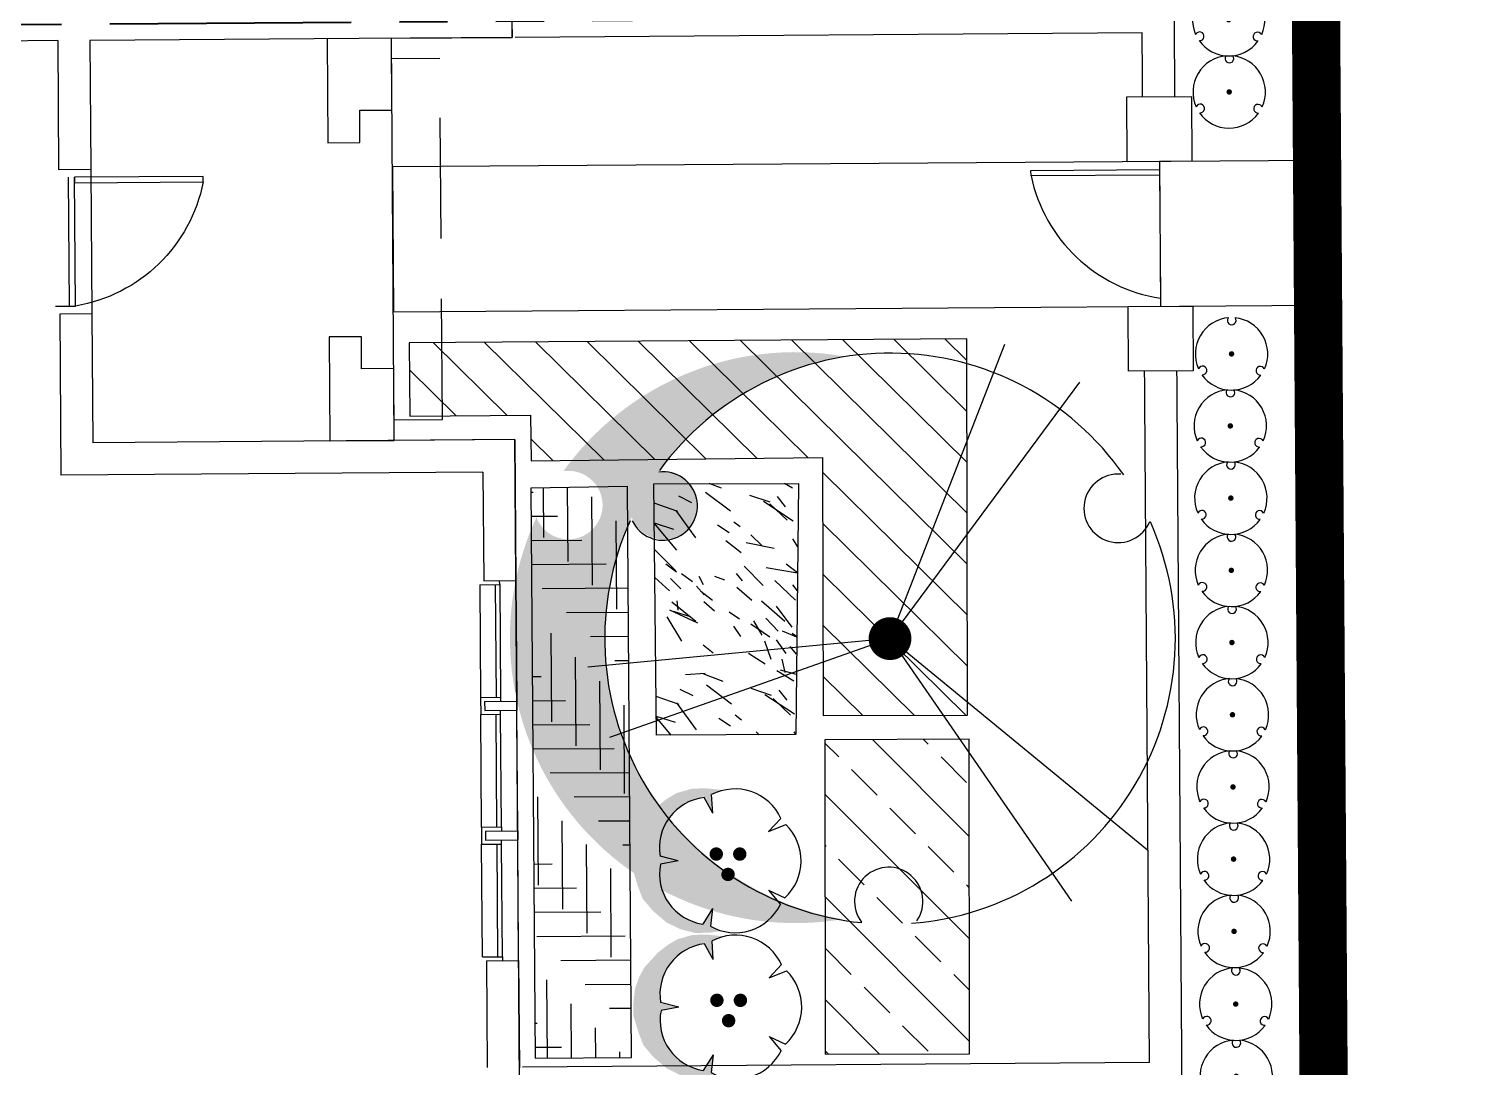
# Model space of a CAD drawing. Header units: feet. Extents: x 919634 to 928945, y 707022 to 708026.
# Drawn here: x 921056.07 to 921085.94, y 707448.67 to 707470.18 of the extents above; entities that cross this region are included whole.
import ezdxf

# ---------------------------------------------------------------- set-up
doc = ezdxf.new("R2010")
doc.units = ezdxf.units.FT
doc.header["$LTSCALE"] = 20
doc.header["$MEASUREMENT"] = 0
for name, pattern in [('PHANTOM2', [1.25, 0.625, -0.125, 0.125, -0.125, 0.125, -0.125]), ('Site Plan$0$HIDDEN2', [0.1875, 0.125, -0.0625]), ('Site Plan$0$PHANTOM2', [1.25, 0.625, -0.125, 0.125, -0.125, 0.125, -0.125])]:
    doc.linetypes.add(name, pattern=pattern)
doc.layers.add('-u-site-propline', color=7, linetype='PHANTOM2', true_color=0xd10000)
for name, color, linetype in [('-u-site-xref', 7, 'Continuous'), ('LK-SHRB-035M', 4, 'Continuous'), ('LK-SHRB-TRNK', 3, 'Continuous'), ('LP-SHRB', 7, 'Continuous'), ('Site Plan$0$-u-site-bldg_interior', 252, 'Continuous'), ('Site Plan$0$-u-site-fence', 4, 'Site Plan$0$FENCELINE1'), ('Site Plan$0$-u-site-wall', 4, 'Continuous'), ('Site Plan$0$A-DOOR', 253, 'Continuous'), ('Site Plan$0$SP-BLDG-ROOF ABOVE', 4, 'Site Plan$0$HIDDEN2'), ('x-RL TH8-LP Block$0$L-002', 253, 'Continuous'), ('x-RL TH8-LP Block$0$LK-SHRB-035M', 253, 'Continuous'), ('x-RL TH8-LP Block$0$LK-SHRB-TRNK', 253, 'Continuous'), ('x-RL TH8-LP Block$0$LK-TREE-013M', 253, 'Continuous'), ('x-RL TH8-LP Block$0$LK-TREE-035M', 253, 'Continuous'), ('x-RL TH8-LP Block$0$LK-TREE-050M', 253, 'Continuous'), ('x-RL TH8-LP Block$0$LK-TREE-TRNK', 253, 'Continuous'), ('x-RL TH8-LP Block$0$LP-PATT-GRND', 253, 'Continuous'), ('x-RL TH8-LP Block$0$LP-PATT-SHAR', 253, 'Continuous'), ('x-RL TH8-LP Block$0$LP-SHAR-BRDR-CONT', 253, 'Continuous'), ('x-RL TH8-LP Block$0$LP-SHRB', 253, 'Continuous'), ('x-RL TH8-LP Block$0$LP-TREE', 253, 'Continuous')]:
    doc.layers.add(name, color=color, linetype=linetype)
for name, color, linetype, lineweight in [('Site Plan$0$SP-LOT LINES', 252, 'Site Plan$0$PHANTOM2', 40), ('Site Plan$0$SP-SIDEWALK', 2, 'Continuous', 25), ('SP-BUILDING-FOOTPRINT', 1, 'Continuous', 25)]:
    doc.layers.add(name, color=color, linetype=linetype, lineweight=lineweight)
for name, color, linetype, plot in [('x-RL TH8-LP Block$0$-u-site-no_plot', 253, 'Continuous', False), ('x-RL TH8-LP Block$0$LK-SHRB-SHAD', 253, 'Continuous', False), ('x-RL TH8-LP Block$0$LK-TREE-SHAD', 253, 'Continuous', False)]:
    doc.layers.add(name, color=color, linetype=linetype, plot=plot)
doc.layers.get('-u-site-xref').off()
doc.linetypes.add('Site Plan$0$FENCELINE1', pattern='A,0.25,-0.1,[133,ltypeshp.shx,S=0.1,R=0,X=-0.1,Y=0],-0.1,1', length=1.45)

# ---------------------------------------------------------------- blocks, each defined once
blk = doc.blocks.new('Site Plan$0$_Details_TH8_wall')
at = {"layer": 'Site Plan$0$-u-site-fence'}
for p, q in [((9.741479767150015, 107.4222295961007, -5.171082454478814e-09), (9.765994002789606, 104.4223297557309, -5.171082454480544e-09)), ((9.742841670061917, 107.255568493788, -5.171082454478909e-09), (9.764632099993165, 104.588990858161, -5.171082454480448e-09))]:
    blk.add_line(p, q, dxfattribs=at)
at = {"layer": 'Site Plan$0$-u-site-fence', "elevation": -5.171082454478976e-09}
blk.add_lwpolyline([(7.079827502639773, 107.1192200226077), (7.078891195028222, 107.2337995304385), (9.742841670061917, 107.255568493788), (9.743777977673469, 107.1409889859573)], close=True, dxfattribs=at)
at = {"layer": 'Site Plan$0$-u-site-fence'}
blk.add_arc((10.25045222748962, 107.7940166719764, -5.171082454465325e-09), 3.241637188778278, 192.0148606935294, 261.3806792393069, dxfattribs=at)
at = {"layer": 'Site Plan$0$-u-site-wall'}
for p, q in [((10.07402624911629, 107.4249470612267, -5.17110701578772e-09), (9.911737952148542, 126.0914090991719, -3.535143380624579e-09)), ((9.380882646190003, 110.0840217079967, -4.605438487506803e-09), (-3.616607896052301, 109.9710200797999, -2.455484484430279e-09)), ((9.404048534226604, 107.419472214533, -5.171107015814825e-09), (9.380882646190003, 110.0840217079967, -4.937576564422613e-09)), ((9.566322159254923, 88.75469657348003, -6.480122784560411e-09), (9.430128794396296, 104.4197105298517, -5.17110701578772e-09)), ((10.3770287289517, 72.57348590670153, -7.832731000530658e-09), (10.10010348691139, 104.4255332123721, -5.171107015760614e-09)), ((9.566322159254923, 88.75469657348003, -6.227879063044721e-09), (-3.431168371927924, 88.64169494551606, -4.077925061851998e-09))]:
    blk.add_line(p, q, dxfattribs=at)
for points, z in [([(10.400507706172693, 108.76765970405886), (10.411457398091443, 107.42770444205958), (9.071502136092175, 107.41675475014083), (9.060552444173425, 108.7567100121401)], -5.171082454495413e-09), ([(10.435971633731036, 104.42780460168976), (10.446921325649786, 103.08784933969048), (9.106966063650518, 103.07689964777173), (9.096016371731768, 104.416854909771)], -5.171082454497918e-09)]:
    blk.add_wipeout(points).translate(0, 0, z).dxf.layer = 'Site Plan$0$-u-site-wall'
for points, elevation in [([(10.40050770617269, 108.7676597040589), (10.41145739809144, 107.4277044420596), (9.071502136092175, 107.4167547501409), (9.060552444173425, 108.7567100121401)], -5.171082454495413e-09), ([(10.43597163373103, 104.4278046016898), (10.44692132564979, 103.0878493396905), (9.106966063650518, 103.0768996477718), (9.096016371731768, 104.416854909771)], -5.171082454497918e-09)]:
    blk.add_lwpolyline(points, close=True, dxfattribs=dict(at, elevation=elevation))
blk = doc.blocks.new('*U239')
at = {"layer": 'Site Plan$0$A-DOOR'}
blk.add_lwpolyline([(-28.625, -31.96847301748949), (-30, -31.96847301748949), (-30, 0), (-28.625, 0)], close=True, dxfattribs=at)
blk.add_arc((-36.41138767640513, 6.143921902290211), 38.89964626533935, 281.5466680525947, 350.9124866484809, dxfattribs=at)
blk = doc.blocks.new('Site Plan')
at = {"layer": 'Site Plan$0$-u-site-bldg_interior'}
for p, q in [((921056.6672607511, 707469.9387850335, -4.494761588394544e-06), (921021.7514856342, 707469.6892672919, -4.494931048816757e-06)), ((921056.6672607511, 707469.9387850335, -4.494761588394544e-06), (921056.6863165878, 707467.272243951, -4.494761588394552e-06)), ((921062.9171011659, 707469.9834481138, -4.494731255383409e-06), (921057.3339103953, 707469.9435490953, -4.494758352873356e-06)), ((921057.3339103953, 707469.9435490953, -4.494758352873356e-06), (921057.3529662321, 707467.2770080129, -4.494758352873364e-06)), ((921056.6863165878, 707467.272243951, -4.494761588394552e-06), (921057.3529662321, 707467.2770080129, -4.494758352873364e-06)), ((921057.3529662321, 707467.2770080129, -4.494758352873364e-06), (921057.3744045106, 707464.2770846139, -4.494758352873374e-06)), ((921056.9113274224, 707464.4404462599, -4.494760594593875e-06), (921056.8922711746, 707467.1070448369, -4.494760594593867e-06)), ((921057.0363242305, 707464.4413395214, -4.494759987933653e-06), (921057.017267983, 707467.1079380984, -4.494759987933644e-06)), ((921056.6232326453, 707464.4383874553, -4.494761992834709e-06), (921057.0363242305, 707464.4413395214, -4.494759987933653e-06)), ((921057.3744045106, 707464.2770846139, -4.494758352873374e-06), (921056.7077548665, 707464.2723205519, -4.494761588394561e-06)), ((921056.7077548665, 707464.2723205519, -4.494761588394561e-06), (921056.7315755868, 707460.9390148363, -4.494761588394571e-06)), ((921057.3744045106, 707464.2770846139, -4.494758352873374e-06), (921057.3934611691, 707461.6104285426, -4.494758352873382e-06)), ((921066.1432377499, 707461.6729568548, -4.49471588665779e-06), (921057.3934611691, 707461.6104285426, -4.494758352873382e-06)), ((921066.1432377499, 707461.6729568548, -4.49471588665779e-06), (921066.164081439, 707458.756236177, -4.494715886657799e-06)), ((921065.4813521677, 707461.0015431488, -4.49471912217898e-06), (921056.7315755868, 707460.9390148363, -4.494761588394571e-06)), ((921065.4813521677, 707461.0015431488, -4.49471912217898e-06), (921065.4974317948, 707458.751472115, -4.494719122178987e-06)), ((921065.4146960969, 707458.667545402, -4.494719526619136e-06), (921065.8277876822, 707458.670497468, -4.494717521718078e-06)), ((921065.4146960969, 707458.667545402, -4.494719526619136e-06), (921065.4313703136, 707456.3342716472, -4.494719526619142e-06)), ((921065.4974317948, 707458.751472115, -4.494719122178987e-06), (921066.164081439, 707458.756236177, -4.494715886657799e-06)), ((921065.7352113953, 707458.6698358924, -4.494717971028357e-06), (921065.7518856121, 707456.3365621377, -4.494717971028363e-06)), ((921065.8277876822, 707458.670497468, -4.494717521718078e-06), (921065.8271921743, 707458.7538286737, -4.494717521718079e-06)), ((921065.8277876822, 707458.670497468, -4.494717521718078e-06), (921065.8444618987, 707456.3372237133, -4.494717521718086e-06)), ((921066.164081439, 707458.756236177, -4.494715886657799e-06), (921066.1819466711, 707456.2563000112, -4.494715886657806e-06)), ((921065.4313703136, 707456.3342716472, -4.494719526619142e-06), (921065.8444618987, 707456.3372237133, -4.494717521718086e-06)), ((921065.4313703136, 707456.3342716472, -4.494719526619142e-06), (921065.4339012215, 707455.9801140236, -4.494719526619143e-06)), ((921065.5152970558, 707456.2515359494, -4.494719122178854e-06), (921066.1819466711, 707456.2563000112, -4.494715886657806e-06)), ((921065.5152970558, 707456.2515359494, -4.494719122178854e-06), (921065.5166369482, 707456.0640407371, -4.494719122178854e-06)), ((921065.8444618987, 707456.3372237133, -4.494717521718086e-06), (921065.8450574066, 707456.2538925078, -4.494717521718086e-06)), ((921066.1819466711, 707456.2563000112, -4.494715886657806e-06), (921066.1832865634, 707456.0688047988, -4.494715886657807e-06)), ((921065.4339012215, 707455.9801140236, -4.494719526619143e-06), (921065.8469928066, 707455.9830660898, -4.494717521718086e-06)), ((921065.450575438, 707453.6468402687, -4.494719526619151e-06), (921065.4339012215, 707455.9801140236, -4.494719526619143e-06)), ((921065.5166369482, 707456.0640407371, -4.494719122178854e-06), (921066.1832865634, 707456.0688047988, -4.494715886657807e-06)), ((921065.7710907366, 707453.6491307593, -4.494717971028372e-06), (921065.75441652, 707455.9824045141, -4.494717971028364e-06)), ((921065.8469928066, 707455.9830660898, -4.494717521718086e-06), (921065.846397299, 707456.0663972954, -4.494717521718086e-06)), ((921065.8636670234, 707453.6497923351, -4.494717521718093e-06), (921065.8469928066, 707455.9830660898, -4.494717521718086e-06)), ((921066.2011517955, 707453.5688686328, -4.494715886657815e-06), (921066.1832865634, 707456.0688047988, -4.494715886657807e-06)), ((921065.450575438, 707453.6468402687, -4.494719526619151e-06), (921065.8636670234, 707453.6497923351, -4.494717521718093e-06)), ((921065.450575438, 707453.6468402687, -4.494719526619151e-06), (921065.4531063458, 707453.2926826451, -4.494719526619153e-06)), ((921065.5345021514, 707453.5641045709, -4.494719122179002e-06), (921066.2011517955, 707453.5688686328, -4.494715886657815e-06)), ((921065.5345021804, 707453.5641045711, -4.494719122178861e-06), (921065.5358420727, 707453.3766093588, -4.494719122178863e-06)), ((921065.8636670234, 707453.6497923351, -4.494717521718093e-06), (921065.864262531, 707453.5664611293, -4.494717521718094e-06)), ((921066.2011517955, 707453.5688686328, -4.494715886657815e-06), (921066.202491688, 707453.3813734204, -4.494715886657816e-06)), ((921065.4531063458, 707453.2926826451, -4.494719526619153e-06), (921065.8661979312, 707453.2956347115, -4.494717521718095e-06)), ((921065.4697805627, 707450.9594088905, -4.494719526619159e-06), (921065.4531063458, 707453.2926826451, -4.494719526619153e-06)), ((921065.5358420727, 707453.3766093588, -4.494719122178863e-06), (921066.202491688, 707453.3813734204, -4.494715886657816e-06)), ((921065.790295861, 707450.961699381, -4.49471797102838e-06), (921065.7736216444, 707453.2949731359, -4.494717971028373e-06)), ((921065.8661979312, 707453.2956347115, -4.494717521718095e-06), (921065.8656024234, 707453.3789659169, -4.494717521718094e-06)), ((921065.8828721477, 707450.9623609566, -4.494717521718103e-06), (921065.8661979312, 707453.2956347115, -4.494717521718095e-06)), ((921066.2203569202, 707450.8814372545, -4.494715886657822e-06), (921066.202491688, 707453.3813734204, -4.494715886657816e-06)), ((921065.4697805627, 707450.9594088905, -4.494719526619159e-06), (921065.8828721477, 707450.9623609566, -4.494717521718103e-06)), ((921065.5537072758, 707450.8766731926, -4.494719122179011e-06), (921066.2203569202, 707450.8814372545, -4.494715886657822e-06)), ((921065.5537072758, 707450.8766731926, -4.494719122179011e-06), (921065.5694873127, 707448.6685247305, -4.494719122179018e-06)), ((921065.8828721477, 707450.9623609566, -4.494717521718103e-06), (921065.8834676554, 707450.8790297512, -4.494717521718103e-06)), ((921066.2203569202, 707450.8814372545, -4.494715886657822e-06), (921066.2362123135, 707448.6627439073, -4.49471588665783e-06))]:
    blk.add_line(p, q, dxfattribs=at)
at = {"layer": 'Site Plan$0$-u-site-bldg_interior', "elevation": -4.494731251279322e-06}
blk.add_lwpolyline([(921066.0813040065, 707470.3395335457), (921066.083686976, 707470.0060774079), (921062.9171011659, 707469.9834481138)], dxfattribs=at)
at = {"layer": 'Site Plan$0$-u-site-bldg_interior'}
for points, elevation in [([(921062.2504515164, 707469.9786847933), (921062.2658513458, 707467.8237399047), (921062.9325009901, 707467.8285039666), (921062.9277369282, 707468.495153611), (921063.5943865723, 707468.4999176726), (921063.5837508048, 707469.9882129175)], -4.494728015758134e-06), ([(921062.9660153557, 707463.1387370527), (921062.9612512937, 707463.8053866971), (921062.2946016494, 707463.8006226352), (921062.3100018845, 707461.6456209937), (921063.6433015785, 707461.6550923643), (921063.6326649998, 707463.1435011147)], -4.494728015758155e-06)]:
    blk.add_lwpolyline(points, close=True, dxfattribs=dict(at, elevation=elevation))
at = {"layer": 'Site Plan$0$SP-BLDG-ROOF ABOVE', "elevation": -4.49472801575621e-06}
blk.add_lwpolyline([(921063.6402581201, 707462.081028247), (921064.6402321897, 707462.088174337), (921064.5867683252, 707469.5695366357), (921063.5867942455, 707469.5623905456)], dxfattribs=at)
at = {"layer": 'Site Plan$0$SP-LOT LINES', "ltscale": 0.4, "elevation": -4.495091203237515e-06}
blk.add_lwpolyline([(921082.9047135309, 707448.459065352), (921082.7474994884, 707470.4585036117), (920988.7498996513, 707469.7867708848), (920988.9071136938, 707447.787332625)], close=True, dxfattribs=at)
at = {"layer": 'Site Plan$0$SP-SIDEWALK', "elevation": -4.494728015758151e-06}
blk.add_lwpolyline([(921082.7903756351, 707464.4587142246), (921082.7689373567, 707467.4586376236), (921063.6028066467, 707467.3216710932), (921063.6242449253, 707464.3217476942)], close=True, dxfattribs=at)
at = {"layer": 'Site Plan$0$-u-site-bldg_interior', "xscale": -0.08333333333333336, "yscale": 0.08333333333333336, "zscale": 0.08333333333333333, "rotation": 90.40944444462218}
blk.add_blockref('*U239', (921057.035133215, 707464.6080019325, -4.49475998793365e-06), dxfattribs=at)
at = {"layer": 'Site Plan$0$-u-site-wall', "rotation": 359.9113211181721}
blk.add_blockref('Site Plan$0$_Details_TH8_wall', (921069.5948503251, 707360.028574736, -0.0001010543694755516), dxfattribs=at)
blk = doc.blocks.new('x-RL TH8-LP Block$0$SHRUB-LRG-421')
at = {"layer": 'x-RL TH8-LP Block$0$LK-SHRB-SHAD'}
blk.add_hatch(color=256, dxfattribs=at).paths.add_polyline_path([(0.04890674199781841, 0.4855210793319458), (0.1251363003899257, 0.4961515451490079), (0.2279575585463363, 0.4996950395267881), (0.3307788259290732, 0.4731188634399501), (0.4300545247320002, 0.4252817499469046), (0.5240118891178724, 0.3455532274584883), (0.5966958789301486, 0.2605094662894487), (0.6303787066277664, 0.1719222222868169), (0.665834318615282, 0.05675879642525672), (0.667607102905194, -0.02474147036599916), (0.6551976405548317, -0.1345896575469361), (0.6250603722107044, -0.2178616744131325), (0.5896047602231818, -0.2834162367067066), (0.4956474050636501, -0.3861774409041772), (0.4282817496684288, -0.4393297930778495), (0.3591433099832955, -0.4800799235874322), (0.2545492675369729, -0.5101995882799528), (0.1588191280875293, -0.5137430826577329), (0.1020901507527654, -0.5084278439771097), (0.03472450458387755, -0.5013408667657373), (0.1198179567465303, -0.4729929463760598), (0.1074084943961608, -0.3471990546974375), (0.1712285904378987, -0.4570472418783744), (0.3095054605818319, -0.4109818726881684), (0.4123267187382424, -0.309992407021447), (0.4726012554264969, -0.1930572426291377), (0.4814651584233758, -0.09738301564303953), (0.4761468147799803, -0.03360019765230859), (0.3538249663399, -0.007024021565474214), (0.4796923741334638, 0.01778041021852061), (0.4779195990698923, 0.1453460461999825), (0.4247361810886048, 0.2799986593928168), (0.3644616536266909, 0.3526402046698607), (0.2598676111803684, 0.4199665112662778), (0.1747741497913893, 0.4359122215360571), (0.1091812786860658, 0.3313792672636495), (0.1251363003899257, 0.4554014146394252), (0.0666345479915833, 0.4784340963484794)])
at = {"layer": 'x-RL TH8-LP Block$0$LK-SHRB-035M'}
for p, q in [((0.1070605847806689, 0.3273411572877905), (0.1226090518030247, 0.4520215615394463)), ((0.1070605847806689, 0.3273411572877905), (0.1765469323739666, 0.4376839616435433)), ((-0.2847589954806651, 0.2000312582911725), (-0.3985323658521303, 0.2533470929504844)), ((-0.2847589954806651, 0.2000312582911725), (-0.3682287763061147, 0.3002145037162407)), ((0.3492184028398952, -0.005960485389671533), (0.4726012543041307, 0.01778040750961551)), ((0.3492184028398952, -0.005960485389671533), (0.4756331082320884, -0.0379481273089084)), ((-0.2847589954806651, -0.2119522290705191), (-0.4058325046575888, -0.2603783826503054)), ((-0.2847589954806651, -0.2119522290705191), (-0.3706232724072152, -0.3036816353641498)), ((0.1070605847806689, -0.3392621280671371), (0.1677669135920894, -0.4492698535837576)), ((0.1070605847806689, -0.3392621280671371), (0.1157028217975551, -0.4693743823489385))]:
    blk.add_line(p, q, dxfattribs=at)
for centre, start, end in [((-0.05022857247180212, 0.1414409158475465), 60.90413336494095, 153.4676079125364), ((0.1238117442153808, 0.08618405869442114), 348.9041333649409, 81.46760791253651), ((-0.1565623821000059, -0.00700595351980482), 132.904133364941, 225.4676079125363), ((0.1250407657126544, -0.09641342650505891), 276.9041333649411, 9.467607912536403), ((-0.04823997391631707, -0.1540080214654722), 204.904133364941, 297.4676079125363)]:
    blk.add_arc(centre, 0.3554337938960817, start, end, dxfattribs=at)
at = {"layer": 'x-RL TH8-LP Block$0$LK-SHRB-TRNK', "const_width": 0.04687499999999999}
for points in [[(-0.02397241328819177, 0.08914721400351056, 1), (0.02290258671183665, 0.08914721400351056, 1)], [(-0.1062937164925586, -0.0534374656917862, 1), (-0.05941871649256569, -0.0534374656917862, 1)], [(0.05834888991621057, -0.0534374656917862, 1), (0.1052238899162035, -0.0534374656917862, 1)]]:
    blk.add_lwpolyline(points, format="xyb", close=True, dxfattribs=at)
blk = doc.blocks.new('x-RL TH8-LP Block$0$TREE-DCID-003')
at = {"layer": 'x-RL TH8-LP Block$0$LK-TREE-SHAD'}
h = blk.add_hatch(color=256, dxfattribs=at)
edge = h.paths.add_edge_path()
edge.add_arc((0.3968856378834573, -0.2333818509402761), 0.05995317584729266, 21.15480853028251, 278.3748018779562)
edge.add_arc((-0.0008743671144202381, -0.001552788357258805), 0.4999999999999888, 279.61343828940755, 324.3885214776163, ccw=False)
edge.add_arc((0.1661256328855529, -0.001552788357258805), 0.4999999999999947, 260.3865617105924, 324.3885214776188)
edge.add_arc((0.5638856378834589, -0.233381850940269), 0.05995317584729203, 21.154808530276114, 278.3748018779562, ccw=False)
edge.add_arc((0.1661256328855529, -0.001552788357258805), 0.5000000000000079, 335.1410889306152, 454.3497853199299)
edge.add_arc((0.1661256328855529, -0.001552788357166435), 0.4999999999999096, 94.34978531993075, 99.61343828940916)
edge.add_arc((-0.0008743671144202381, -0.001552788357258805), 0.4999999999999982, -24.85891106938658, 80.38656171059262, ccw=False)
at = {"layer": 'x-RL TH8-LP Block$0$LK-TREE-013M'}
for q in [(-0.3183592836868456, 0.4595258906471003), (0.4913712824952938, 0.1734434279094685), (-0.3322606496014089, -0.4496665374920354)]:
    blk.add_line((-2.842170943040401e-14, -7.105427357601002e-15), q, dxfattribs=at)
at = {"layer": 'x-RL TH8-LP Block$0$LK-TREE-035M'}
for p, q in [((-2.842170943040401e-14, -7.105427357601002e-15), (-0.4515903841247564, 0.3696693285288433)), ((-2.842170943040401e-14, 0), (0.5297686363884111, 0.0506648332027595)), ((-2.842170943040401e-14, 0), (-0.2008581083670151, -0.5160614421430196))]:
    blk.add_line(p, q, dxfattribs=at)
at = {"layer": 'x-RL TH8-LP Block$0$LK-TREE-050M'}
for centre, radius, start, end in [((-2.842170943040401e-14, 0), 0.5, 94.34978531992998, 204.1974789143562), ((0.001889855033454069, 0.4603848002291073), 0.05995317584729301, 145.5617106720361, 37.37413056032761), ((-2.842170943040401e-14, 0), 0.5, 335.6607324966501, 84.36192919374905), ((-0.3996498600313885, -0.2285557376460972), 0.05995317584729301, 265.5617106720361, 157.3741305603282), ((0.3977600049978776, -0.2318290625830173), 0.05995317584729301, 25.56171067203578, 277.374130560328), ((-2.842170943040401e-14, 0), 0.5, 215.0580211348241, 323.9795308206069)]:
    blk.add_arc(centre, radius, start, end, dxfattribs=at)
at = {"layer": 'x-RL TH8-LP Block$0$LK-TREE-TRNK', "const_width": 0.0375}
blk.add_lwpolyline([(-0.01875000000001137, 0, 1), (0.01874999999998295, 0, 1)], format="xyb", close=True, dxfattribs=at)
blk = doc.blocks.new('x-RL TH8-LP Block', base_point=(1241.699483058532, 358.1706843557306))
at = {"layer": 'x-RL TH8-LP Block$0$LP-PATT-GRND'}
h = blk.add_hatch(dxfattribs=at)
h.set_pattern_fill('ANSI31', color=256, scale=6)
h.set_pattern_definition([(45, (922115.3845082673, 708857.2133137776), (-0.5303300858899107, 0.5303300858899107), [])])
h.paths.add_polyline_path([(1337.59168524493, 365.4942121444037), (1345.385530482978, 365.4557872982696), (1345.38553048321, 377.0115456773201), (1343.866544172168, 377.0115456770873), (1343.868801849312, 374.5115456774365), (1342.925952625228, 374.5065225386061), (1342.952012309921, 368.4612851585262), (1337.605105667841, 368.4916040336248)])
at = {"layer": 'x-RL TH8-LP Block$0$LP-PATT-SHAR'}
h = blk.add_hatch(dxfattribs=at)
h.set_pattern_fill('LAFX-A220-HBDASH', color=256, scale=11, angle=90, pattern_type=2)
h.set_pattern_definition([(90, (1334.661193545876, 380.3721712557316), (-11, 6.735557395310443e-16), [1.83337, -9.166666666663]), (90, (1334.161243545876, 379.8721112557316), (-11, 6.735557395310443e-16), [1.83337, -9.166666666663]), (90, (1333.661183545876, 379.3721612557316), (-11, 6.735557395310443e-16), [1.83337, -9.166666666663]), (90, (1333.161233545876, 378.8721012557316), (-11, 6.735557395310443e-16), [1.83337, -9.166666666663]), (90, (1332.661173545876, 378.3721512557316), (-11, 6.735557395310443e-16), [1.83337, -9.166666666663]), (90, (1332.277603545876, 381.6722612557316), (-11, 6.735557395310443e-16), [1.83337, -9.166666666663]), (90, (1332.161223545876, 377.8720912557316), (-11, 6.735557395310443e-16), [1.83337, -9.166666666663]), (90, (1331.777653545876, 381.1723112557316), (-11, 6.735557395310443e-16), [1.83337, -9.166666666663]), (90, (1331.661163545876, 377.3721412557316), (-11, 6.735557395310443e-16), [1.83337, -9.166666666663]), (90, (1331.277604545876, 380.6722512557316), (-11, 6.735557395310443e-16), [1.83337, -9.166666666663]), (90, (1331.161191545876, 376.8720812557316), (-11, 6.735557395310443e-16), [1.83337, -9.166666666663]), (90, (1330.777610545876, 380.1723012557316), (-11, 6.735557395310443e-16), [1.83337, -9.166666666663]), (90, (1330.661197545876, 376.3721312557316), (-11, 6.735557395310443e-16), [1.83337, -9.166666666663]), (90, (1330.277605545876, 379.6722412557316), (-11, 6.735557395310443e-16), [1.83337, -9.166666666663]), (90, (1330.161192545876, 375.8721812557316), (-11, 6.735557395310443e-16), [1.83337, -9.166666666663]), (90, (1329.981881545876, 383.0098612557316), (-11, 6.735557395310443e-16), [1.83337, -9.166666666663]), (90, (1329.777611545876, 379.1722912557316), (-11, 6.735557395310443e-16), [1.83337, -9.166666666663]), (90, (1329.661187545876, 375.3721212557316), (-11, 6.735557395310443e-16), [1.83337, -9.166666666663]), (90, (1329.481887545876, 382.5098012557316), (-11, 6.735557395310443e-16), [1.83337, -9.166666666663]), (90, (1329.277573545876, 378.6722312557316), (-11, 6.735557395310443e-16), [1.83337, -9.166666666663]), (90, (1329.161193545876, 374.8721712557316), (-11, 6.735557395310443e-16), [1.83337, -9.166666666663]), (90, (1328.981893545876, 382.0098512557316), (-11, 6.735557395310443e-16), [1.83337, -9.166666666663]), (90, (1328.777623545876, 378.1722812557316), (-11, 6.735557395310443e-16), [1.83337, -9.166666666663]), (90, (1328.661243545876, 374.3721112557316), (-11, 6.735557395310443e-16), [1.83337, -9.166666666663]), (90, (1328.481833545876, 381.5097912557316), (-11, 6.735557395310443e-16), [1.83337, -9.166666666663]), (90, (1328.277563545876, 377.6722212557316), (-11, 6.735557395310443e-16), [1.83337, -9.166666666663]), (90, (1328.161183545876, 373.8721612557316), (-11, 6.735557395310443e-16), [1.83337, -9.166666666663]), (90, (1327.981883545876, 381.0098412557316), (-11, 6.735557395310443e-16), [1.83337, -9.166666666663]), (90, (1327.777613545876, 377.1722712557316), (-11, 6.735557395310443e-16), [1.83337, -9.166666666663]), (90, (1327.661233545876, 373.3721342557316), (-11, 6.735557395310443e-16), [1.83337, -9.166666666663]), (90, (1327.481933545876, 380.5097812557316), (-11, 6.735557395310443e-16), [1.83337, -9.166666666663]), (90, (1327.277553545876, 376.6723212557316), (-11, 6.735557395310443e-16), [1.83337, -9.166666666663]), (90, (1327.161173545876, 372.8721292557316), (-11, 6.735557395310443e-16), [1.83337, -9.166666666663]), (90, (1326.981873545876, 380.0098312557316), (-11, 6.735557395310443e-16), [1.83337, -9.166666666663]), (90, (1326.777603545876, 376.1722612557316), (-11, 6.735557395310443e-16), [1.83337, -9.166666666663]), (90, (1326.661223545876, 372.3721352557316), (-11, 6.735557395310443e-16), [1.83337, -9.166666666663]), (90, (1326.481923545876, 379.5097712557316), (-11, 6.735557395310443e-16), [1.83337, -9.166666666663]), (90, (1326.277653545876, 375.6723112557316), (-11, 6.735557395310443e-16), [1.83337, -9.166666666663]), (90, (1326.161163545876, 371.8721302557316), (-11, 6.735557395310443e-16), [1.83337, -9.166666666663]), (90, (1325.981863545876, 379.0098212557316), (-11, 6.735557395310443e-16), [1.83337, -9.166666666663]), (90, (1325.777593545876, 375.1722512557316), (-11, 6.735557395310443e-16), [1.83337, -9.166666666663]), (90, (1325.661213545876, 371.3720812557316), (-11, 6.735557395310443e-16), [1.83337, -9.166666666663]), (90, (1325.481913545876, 378.5097612557316), (-11, 6.735557395310443e-16), [1.83337, -9.166666666663]), (90, (1325.277643545876, 374.6723012557316), (-11, 6.735557395310443e-16), [1.83337, -9.166666666663]), (90, (1325.161153545876, 370.8721312557316), (-11, 6.735557395310443e-16), [1.83337, -9.166666666663]), (90, (1324.981853545876, 378.0098112557316), (-11, 6.735557395310443e-16), [1.83337, -9.166666666663]), (90, (1324.777583545876, 374.1722412557316), (-11, 6.735557395310443e-16), [1.83337, -9.166666666663]), (90, (1324.661203545876, 370.3721812557316), (-11, 6.735557395310443e-16), [1.83337, -9.166666666663]), (90, (1324.481903545876, 377.5098612557316), (-11, 6.735557395310443e-16), [1.83337, -9.166666666663]), (90, (1324.277633545876, 373.6722912557316), (-11, 6.735557395310443e-16), [1.83337, -9.166666666663]), (90, (1324.230003545876, 369.8721212557316), (-11, 6.735557395310443e-16), [1.83337, -9.166666666663]), (90, (1323.981843545876, 377.0098012557316), (-11, 6.735557395310443e-16), [1.83337, -9.166666666663]), (90, (1323.777573545876, 373.1722752557316), (-11, 6.735557395310443e-16), [1.83337, -9.166666666663]), (90, (1323.481893545876, 376.5098512557316), (-11, 6.735557395310443e-16), [1.83337, -9.166666666663]), (90, (1323.277623545876, 372.6722702557316), (-11, 6.735557395310443e-16), [1.83337, -9.166666666663]), (90, (1322.981833545876, 376.0097912557316), (-11, 6.735557395310443e-16), [1.83337, -9.166666666663]), (90, (1322.777563545876, 372.1722652557316), (-11, 6.735557395310443e-16), [1.83337, -9.166666666663]), (90, (1322.481883545876, 375.5098412557316), (-11, 6.735557395310443e-16), [1.83337, -9.166666666663]), (90, (1322.277613545876, 371.6722712557316), (-11, 6.735557395310443e-16), [1.83337, -9.166666666663]), (90, (1321.981933545876, 375.0097812557316), (-11, 6.735557395310443e-16), [1.83337, -9.166666666663]), (90, (1321.846413545876, 371.1723212557316), (-11, 6.735557395310443e-16), [1.83337, -9.166666666663]), (90, (1321.481873545876, 374.5098312557316), (-11, 6.735557395310443e-16), [1.83337, -9.166666666663]), (90, (1320.981923545876, 374.0097712557316), (-11, 6.735557395310443e-16), [1.83337, -9.166666666663]), (90, (1320.481863545876, 373.5098102557316), (-11, 6.735557395310443e-16), [1.83337, -9.166666666663]), (90, (1319.981913545876, 373.0098162557316), (-11, 6.735557395310443e-16), [1.83337, -9.166666666663]), (90, (1319.550713545876, 372.5098112557316), (-11, 6.735557395310443e-16), [1.83337, -9.166666666663]), (180, (1332.050673545876, 383.2179812557316), (-1.347111479062089e-15, -11), [1.83337, -9.166666666663]), (180, (1331.550712545876, 382.7180312557316), (-1.347111479062089e-15, -11), [1.83337, -9.166666666663]), (180, (1331.050718545876, 382.2179712557316), (-1.347111479062089e-15, -11), [1.83337, -9.166666666663]), (180, (1334.346483545876, 381.8804912557316), (-1.347111479062089e-15, -11), [1.83337, -9.166666666663]), (180, (1330.550713545876, 381.7180212557316), (-1.347111479062089e-15, -11), [1.83337, -9.166666666663]), (180, (1333.846423545876, 381.3804312557316), (-1.347111479062089e-15, -11), [1.83337, -9.166666666663]), (180, (1330.050708545876, 381.2179612557316), (-1.347111479062089e-15, -11), [1.83337, -9.166666666663]), (180, (1333.346473545876, 380.8804812557316), (-1.347111479062089e-15, -11), [1.83337, -9.166666666663]), (180, (1329.550714545876, 380.7180112557316), (-1.347111479062089e-15, -11), [1.83337, -9.166666666663]), (180, (1336.730073545876, 380.5802912557316), (-1.347111479062089e-15, -11), [1.83337, -9.166666666663]), (180, (1332.846413545876, 380.3804212557316), (-1.347111479062089e-15, -11), [1.83337, -9.166666666663]), (180, (1329.050753545876, 380.2179512557316), (-1.347111479062089e-15, -11), [1.83337, -9.166666666663]), (180, (1336.230013545876, 380.0803412557316), (-1.347111479062089e-15, -11), [1.83337, -9.166666666663]), (180, (1332.346463545876, 379.8804712557316), (-1.347111479062089e-15, -11), [1.83337, -9.166666666663]), (180, (1328.550693545876, 379.7180012557316), (-1.347111479062089e-15, -11), [1.83337, -9.166666666663]), (180, (1335.730063545876, 379.5802812557316), (-1.347111479062089e-15, -11), [1.83337, -9.166666666663]), (180, (1331.846403545876, 379.3804112557316), (-1.347111479062089e-15, -11), [1.83337, -9.166666666663]), (180, (1328.050743545876, 379.2179412557316), (-1.347111479062089e-15, -11), [1.83337, -9.166666666663]), (180, (1335.230003545876, 379.0803312557316), (-1.347111479062089e-15, -11), [1.83337, -9.166666666663]), (180, (1331.346431545876, 378.8804612557316), (-1.347111479062089e-15, -11), [1.83337, -9.166666666663]), (180, (1327.550683545876, 378.7179912557316), (-1.347111479062089e-15, -11), [1.83337, -9.166666666663]), (180, (1334.730053545876, 378.5802712557316), (-1.347111479062089e-15, -11), [1.83337, -9.166666666663]), (180, (1330.846437545876, 378.3804012557316), (-1.347111479062089e-15, -11), [1.83337, -9.166666666663]), (180, (1327.050733545876, 378.2180412557316), (-1.347111479062089e-15, -11), [1.83337, -9.166666666663]), (180, (1334.229993545876, 378.0803212557316), (-1.347111479062089e-15, -11), [1.83337, -9.166666666663]), (180, (1330.346432545876, 377.8804512557316), (-1.347111479062089e-15, -11), [1.83337, -9.166666666663]), (180, (1326.550673545876, 377.7179812557316), (-1.347111479062089e-15, -11), [1.83337, -9.166666666663]), (180, (1333.730043545876, 377.5802612557316), (-1.347111479062089e-15, -11), [1.83337, -9.166666666663]), (180, (1329.846438545876, 377.3805012557316), (-1.347111479062089e-15, -11), [1.83337, -9.166666666663]), (180, (1326.050723545876, 377.2180312557316), (-1.347111479062089e-15, -11), [1.83337, -9.166666666663]), (180, (1333.229983545876, 377.0803112557316), (-1.347111479062089e-15, -11), [1.83337, -9.166666666663]), (180, (1329.346433545876, 376.8804412557316), (-1.347111479062089e-15, -11), [1.83337, -9.166666666663]), (180, (1325.550663545876, 376.7179712557316), (-1.347111479062089e-15, -11), [1.83337, -9.166666666663]), (180, (1332.730033545876, 376.5803612557316), (-1.347111479062089e-15, -11), [1.83337, -9.166666666663]), (180, (1328.846483545876, 376.3804912557316), (-1.347111479062089e-15, -11), [1.83337, -9.166666666663]), (180, (1325.050713545876, 376.2180212557316), (-1.347111479062089e-15, -11), [1.83337, -9.166666666663]), (180, (1332.229973545876, 376.0803012557316), (-1.347111479062089e-15, -11), [1.83337, -9.166666666663]), (180, (1328.346423545876, 375.8804312557316), (-1.347111479062089e-15, -11), [1.83337, -9.166666666663]), (180, (1324.550763545876, 375.7179612557316), (-1.347111479062089e-15, -11), [1.83337, -9.166666666663]), (180, (1331.730023545876, 375.5803512557316), (-1.347111479062089e-15, -11), [1.83337, -9.166666666663]), (180, (1327.846473545876, 375.3804812557316), (-1.347111479062089e-15, -11), [1.83337, -9.166666666663]), (180, (1324.050703545876, 375.2180112557316), (-1.347111479062089e-15, -11), [1.83337, -9.166666666663]), (180, (1331.230018545876, 375.0802912557316), (-1.347111479062089e-15, -11), [1.83337, -9.166666666663]), (180, (1327.346413545876, 374.8804212557316), (-1.347111479062089e-15, -11), [1.83337, -9.166666666663]), (180, (1323.550753545876, 374.7179512557316), (-1.347111479062089e-15, -11), [1.83337, -9.166666666663]), (180, (1330.730024545876, 374.5803412557316), (-1.347111479062089e-15, -11), [1.83337, -9.166666666663]), (180, (1326.846463545876, 374.3804712557316), (-1.347111479062089e-15, -11), [1.83337, -9.166666666663]), (180, (1323.050693545876, 374.2180012557316), (-1.347111479062089e-15, -11), [1.83337, -9.166666666663]), (180, (1330.230019545876, 374.0802812557316), (-1.347111479062089e-15, -11), [1.83337, -9.166666666663]), (180, (1326.346403545876, 373.8804112557316), (-1.347111479062089e-15, -11), [1.83337, -9.166666666663]), (180, (1322.550743545876, 373.7179412557316), (-1.347111479062089e-15, -11), [1.83337, -9.166666666663]), (180, (1329.730025545876, 373.5803092557316), (-1.347111479062089e-15, -11), [1.83337, -9.166666666663]), (180, (1325.846453545876, 373.3804502557316), (-1.347111479062089e-15, -11), [1.83337, -9.166666666663]), (180, (1322.050683545876, 373.2179912557316), (-1.347111479062089e-15, -11), [1.83337, -9.166666666663]), (180, (1329.230053545876, 373.0803152557316), (-1.347111479062089e-15, -11), [1.83337, -9.166666666663]), (180, (1325.346393545876, 372.8804452557316), (-1.347111479062089e-15, -11), [1.83337, -9.166666666663]), (180, (1321.619593545876, 372.7179862557316), (-1.347111479062089e-15, -11), [1.83337, -9.166666666663]), (180, (1328.729993545876, 372.5803102557316), (-1.347111479062089e-15, -11), [1.83337, -9.166666666663]), (180, (1324.846443545876, 372.3804512557316), (-1.347111479062089e-15, -11), [1.83337, -9.166666666663]), (180, (1328.230043545876, 372.0803052557316), (-1.347111479062089e-15, -11), [1.83337, -9.166666666663]), (180, (1324.346383545876, 371.8804462557316), (-1.347111479062089e-15, -11), [1.83337, -9.166666666663]), (180, (1327.729983545876, 371.5803112557316), (-1.347111479062089e-15, -11), [1.83337, -9.166666666663]), (180, (1323.915293545876, 371.3804412557316), (-1.347111479062089e-15, -11), [1.83337, -9.166666666663]), (180, (1327.230033545876, 371.0803612557316), (-1.347111479062089e-15, -11), [1.83337, -9.166666666663]), (180, (1326.729973545876, 370.5803012557316), (-1.347111479062089e-15, -11), [1.83337, -9.166666666663]), (180, (1326.298883545876, 370.0803512557316), (-1.347111479062089e-15, -11), [1.83337, -9.166666666663])])
h.paths.add_polyline_path([(1330.550713545876, 372.5098112557316), (1342.376632985193, 372.5098112557316), (1342.360441197758, 374.5115456774365), (1330.550713545876, 374.5098112531705)])
h = blk.add_hatch(dxfattribs=at)
h.set_pattern_fill('LAFX-C235-MULCH', color=256, scale=4, pattern_type=2)
h.set_pattern_definition([(4.236394799059999, (922119.7866490909, 708861.7212937152), (-55.99999999996307, -3.999999999998226), [0.196788, -108.099101158]), (11.8886580396, (922122.214329091, 708863.7492137151), (-19.99999999998795, -3.999999999987124), [0.28226, -77.3836900904]), (18.7586503478, (922118.623653091, 708863.2694937151), (-12.00135249324568, -3.995940231420409), [0.40684, -210.8370881116]), (26.5650511771, (922118.798101091, 708862.0919737151), (3.999999999998839, 4.000000000001912), [0.195036, -8.74923497568]), (29.291362171, (922118.718129091, 708862.7171337152), (-99.99999999996487, -56.0000000000163), [0.34172, -187.7008469828]), (30.5792268725, (922122.366969091, 708864.5343337151), (-67.99999999995879, -39.99999999999294), [0.18574, -102.0297179592]), (30.96375653209999, (922121.480209091, 708862.4844937151), (-7.999999999990193, -3.99999999999663), [0.59336, -22.7304477954]), (31.6075022462, (922122.2216090909, 708863.3348937151), (-20.00000000002493, -11.9999999999917), [0.2219, -60.8354494424]), (33.69006752600001, (922120.789689091, 708860.7545537151), (-7.999999999996394, -3.999999999999507), [0.262072, -14.16013209604]), (34.6951535312, (922121.211289091, 708864.3379737152), (-11.99999999999839, -7.999999999988333), [0.34478, -62.90077335639999]), (35.188743132, (922120.222729091, 708860.3547777152), (-107.9704025626283, -76.04204212472915), [0.69372, -214.6014234584]), (35.7538872544, (922121.945409091, 708862.0992537151), (-28.00000000002642, -19.99999999999163), [0.44784, -122.7755438572]), (36.41637851990001, (922119.4668090909, 708861.8811737151), (-76.01414970793455, -55.98079174272707), [0.55096, -208.255153236]), (36.8698976458, (922118.936203491, 708863.9309337152), (-12.00000000000615, -7.99999999999078), [0.145372, -19.85462805224]), (37.18470645320001, (922119.008889091, 708863.4003337151), (-15.99999999999958, -11.99999999998536), [0.26458, -145.3376168468]), (38.9909940425, (922120.440809091, 708862.6371337151), (-20.0000000000038, -15.99999999999983), [0.196388, -107.877662002]), (39.61068824, (922120.099169091, 708863.7710137152), (-91.99999999997935, -75.99999999991097), [0.82084, -149.7514050452]), (40.50284838530001, (922121.865449091, 708863.4512137151), (-135.9659065597899, -116.0399597267622), [0.45884, -215.1704678476]), (41.34777721970001, (922119.016169091, 708862.8843337152), (-31.99999999991816, -27.9999999999343), [0.24204, -132.9645501448]), (42.58049078329999, (922122.3015690909, 708860.7908937151), (-47.99999999992922, -43.99999999986755), [0.365244, -200.632269924]), (42.84703721090001, (922119.437729091, 708863.1095737151), (-107.9619766122515, -100.0410496043131), [0.68404, -222.9227381596]), (43.36342295840001, (922120.360849091, 708863.4657337151), (-68.00000000007914, -64.00000000011224), [0.359924, -98.67542319200001]), (43.95837332399999, (922120.644329091, 708863.2258937152), (-107.9999999998423, -103.9999999998839), [0.5654399999999999, -155.023745074]), (44.0289780689, (922119.895649091, 708863.9745337152), (-116.0000000001742, -112.0000000000871), [0.303284, -166.5978840112]), (44.1185960034, (922118.739969091, 708860.6673337151), (-123.9413914751457, -120.0605325627017), [0.6684, -177.5451185268]), (45.9093804492, (922121.342129091, 708862.8260937151), (120.0000000000683, 124.0000000000745), [0.32384, -177.8895149972]), (46.19348942400001, (922121.8799690909, 708862.9787337151), (88.04075343188468, 91.961001164119), [0.49352, -132.4726452916]), (46.49433359130001, (922122.628649091, 708864.0980937151), (71.96612476155346, 76.03207801210893), [0.59128, -109.7536501416]), (47.29061004259999, (922122.366969091, 708862.6298537152), (44.00000000004975, 47.99999999998922), [0.51436, -70.252845592]), (47.29061004259999, (922118.848969091, 708863.8363337151), (44.00000000004975, 47.99999999998922), [0.1286, -70.6386294368]), (47.8155566842, (922119.7866490909, 708862.9424137152), (76.00000000003259, 84.00000000000307), [0.3139, -172.4286839816]), (48.6913859865, (922121.131329091, 708860.6818657152), (27.99999999997342, 32.00000000002454), [0.63864, -175.0884164632]), (48.945186229, (922119.401409091, 708863.9672537151), (80.00000000014165, 92.00000000004077), [0.298808, -164.139629128]), (49.2891533288, (922119.328689091, 708860.8635737151), (23.98960873812287, 28.00890345213219), [0.41232, -189.6192475584]), (50.52754015170001, (922118.936203491, 708862.4117737152), (35.99999999987128, 43.99999999991179), [0.6402800000000001, -87.4505651716]), (50.59933933650001, (922121.291209091, 708862.0047337151), (35.999999999971, 43.99999999993225), [0.26338, -144.6779873448]), (51.6666598909, (922122.599569091, 708861.5032137152), (59.99999999990578, 75.99999999987719), [0.398448, -218.8730720772]), (52.1250163489, (922120.6370490909, 708862.3827337151), (12.00000000000035, 15.99999999999941), [0.165748, -45.4412674816]), (52.5238204386, (922119.7284890909, 708863.7564937151), (52.00000000003287, 67.99999999994802), [0.274768, -150.9336970072]), (52.74471054640001, (922119.997409091, 708861.3432937152), (12.00571148050183, 15.99571479635884), [0.64836, -124.9541741904]), (52.853313302, (922121.850929091, 708861.3214937152), (11.99999999998811, 15.99999999999677), [0.300924, -165.3010089128]), (52.853313302, (922118.739953091, 708861.2706137152), (11.99999999998811, 15.99999999999677), [0.6018399999999999, -165.0000854696]), (53.42696902149999, (922121.044089091, 708864.1126537152), (80.00000000000671, 108.0000000000848), [0.280572, -154.1215008996]), (55.0079798014, (922122.388769091, 708862.0628937151), (8.000000000000005, 11.99999999998184), [0.2661719999999999, -48.56004884799999]), (55.58163552090001, (922121.073169091, 708862.4336137151), (51.97263882129674, 76.01871357711228), [0.4758, -169.2769596504]), (55.88552705470001, (922121.218529091, 708863.2476937152), (7.999999999982264, 11.99999999999247), [0.54432, -149.2288414084]), (56.30993247399999, (922120.542569091, 708861.1761337152), (3.999999999999508, 7.999999999996393), [0.7338, -13.68840068556]), (56.30993247399999, (922119.6267290909, 708861.4814137152), (3.999999999999508, 7.999999999996393), [0.28828, -14.13392479544]), (56.59217541029999, (922122.141649091, 708864.1926137152), (108.0552685508548, 163.9635902827126), [0.40924, -210.3797519764]), (57.14427804959999, (922118.572773091, 708861.7430937152), (36.02656141108064, 55.98291590184687), [0.41532, -147.1516050132]), (57.99461679189999, (922119.895649091, 708860.7327457152), (11.99999999999397, 19.99999999998042), [0.4114399999999999, -37.32449366455999]), (60.708637829, (922120.964129091, 708860.3838537151), (56.00000000001632, 99.99999999996487), [0.3417, -187.7008469828]), (62.81888891450001, (922120.302689091, 708862.3681737152), (4.000000000003781, 7.99999999999943), [0.302324, -166.0707500204]), (65.1794586645, (922121.7273290909, 708864.0544937152), (23.98016984858512, 52.00914779172928), [0.64068, -237.3845405396]), (66.2505055071, (922120.113729091, 708861.0816537151), (27.99999999999469, 63.99999999988719), [0.397056, -108.8549478608]), (68.1985905136, (922120.171849091, 708862.6952537152), (4.000000000010463, 11.999999999997), [0.5479999999999999, -20.99266290064]), (68.4590240815, (922120.622529091, 708863.7128537152), (51.99999999990812, 132.0000000000264), [0.296948, -163.116638836]), (69.1022345012, (922119.3141690909, 708861.4814137152), (31.96079913338266, 84.01492319077363), [0.42792, -145.1742755116]), (69.22774531800002, (922122.519609091, 708861.2924137152), (11.99999999996873, 31.99999999999514), [0.225444, -123.83905563]), (70.3461759419, (922121.073169091, 708861.3941737151), (4.000000000006307, 11.99999999998665), [0.64832, -58.8159421784]), (70.9743939624, (922121.705529091, 708860.8999337151), (4.000000000009033, 12.00000000000449), [0.44592, -122.2569542368]), (71.5650511771, (922119.590369091, 708862.3536537151), (-1.536326621476292e-12, 4.000000000002049), [0.6205999999999999, -12.02850691588]), (72.9794743885, (922121.618329091, 708861.4741337151), (43.99999999994675, 144.0000000000047), [0.372476, -204.6055718795999]), (74.8459319497, (922119.5976490909, 708864.1926137152), (39.99999999994552, 147.9999999999274), [0.361464, -198.555606126]), (78.690067526, (922119.212409091, 708860.2820937152), (-6.269429420058259e-13, 4.000000000000169), [0.593, -19.80307453568]), (79.91940201250002, (922122.272489091, 708861.4087337152), (11.99999999994069, 67.99999999995808), [0.6644399999999999, -182.1578872004]), (93.0664855011, (922120.6588490909, 708861.9756937152), (3.963425912546002, -76.00191612744558), [0.4076399999999999, -147.8084333904])])
h.paths.add_polyline_path([(1342.43105663266, 371.9622028891463), (1342.417639205465, 368.9654800966382), (1337.218039900414, 369.0597539340379), (1337.220778054325, 371.9429887747392)])
h = blk.add_hatch(dxfattribs=at)
h.set_pattern_fill('ANSI33', color=256, scale=6, angle=179.5419676139324)
h.set_pattern_definition([(224.5419676139323, (922115.3532326851, 708868.4543618049), (1.052147269432189, -1.069105291085209), []), (224.5419676139323, (922114.2926064067, 708868.4628408157), (1.052147269432189, -1.069105291085209), [0.7499999999999996, -0.3749999999999998])])
h.paths.add_polyline_path([(1337.091553875129, 365.4659906204324), (1337.104939157842, 368.4555340989027), (1330.589460980962, 368.4975656403694), (1330.576075698249, 365.5080221618991)])
at = {"layer": 'x-RL TH8-LP Block$0$-u-site-no_plot'}
blk.add_line((1241.699483058532, 358.1706843557306), (1418.366035474697, 358.1706843556603), dxfattribs=at)
at = {"layer": 'x-RL TH8-LP Block$0$L-002'}
blk.add_lwpolyline([(1337.59168524493, 365.4942121444037), (1345.385530482978, 365.4557872982696), (1345.38553048321, 377.0115456773201), (1343.866544172168, 377.0115456770873), (1343.868801849312, 374.5115456774365), (1342.925952625228, 374.5065225386061), (1342.952012309921, 368.4612851585262), (1337.605105667841, 368.4916040336248)], close=True, dxfattribs=at)
at = {"layer": 'x-RL TH8-LP Block$0$LP-SHAR-BRDR-CONT'}
for points in [[(1330.550713545876, 372.5098112557316), (1342.376632985193, 372.5098112557316), (1342.360441197758, 374.5115456774365), (1330.550713545876, 374.5098112531705)], [(1342.43105663266, 371.9622028891463), (1342.417639205465, 368.9654800966382), (1337.218039900414, 369.0597539340379), (1337.220778054325, 371.9429887747392)], [(1337.091553875129, 365.4659906204324), (1337.104939157842, 368.4555340989027), (1330.589460980962, 368.4975656403694), (1330.576075698249, 365.5080221618991)]]:
    blk.add_lwpolyline(points, close=True, dxfattribs=at)
at = {"layer": 'x-RL TH8-LP Block$0$LP-SHRB', "xscale": 2.960220199269135, "yscale": 2.960220199269135, "zscale": 2.960220199269135, "rotation": 89.54196761393237}
for p in [(1331.562212506542, 370.4929993035039, -0.000854710331443591), (1334.592392801074, 370.4841932973359, -0.000854710331443591)]:
    blk.add_blockref('x-RL TH8-LP Block$0$SHRUB-LRG-421', p, dxfattribs=at)
at = {"layer": 'x-RL TH8-LP Block$0$LP-TREE', "xscale": 11.82707345530831, "yscale": 11.82707345530831, "zscale": 11.82707345530831, "rotation": 89.54196761393237}
blk.add_blockref('x-RL TH8-LP Block$0$TREE-DCID-003', (1339.189601166523, 367.0920008631656), dxfattribs=at)
blk = doc.blocks.new('SHRUB-LRG-020')
at = {"layer": 'LK-SHRB-035M'}
for centre, radius, start, end in [((0, 0), 0.5, 94.34978531993045, 204.197478914356), ((0.001889855033477161, 0.4603848002291109), 0.05995317584729301, 145.5617106720357, 37.37413056032797), ((0, 0), 0.5, 335.6607324966503, 84.36192919374862), ((-0.3996498600313707, -0.2285557376460936), 0.05995317584729301, 265.5617106720358, 157.3741305603279), ((0.3977600049978971, -0.2318290625830173), 0.05995317584729301, 25.56171067203576, 277.3741305603279), ((0, 0), 0.5, 215.0580211348241, 323.979530820607)]:
    blk.add_arc(centre, radius, start, end, dxfattribs=at)
at = {"layer": 'LK-SHRB-TRNK', "const_width": 0.0375}
blk.add_lwpolyline([(-0.01875000000000071, 0, 1), (0.01875000000000071, 0, 1)], format="xyb", close=True, dxfattribs=at)

msp = doc.modelspace()

# ---------------------------------------------------------------- block references
at = {"layer": '-u-site-xref'}
msp.add_blockref('Site Plan', (0, 0), dxfattribs=at)

# ---------------------------------------------------------------- next in the draw order: linework, layer by layer
at = {"layer": '-u-site-propline', "const_width": 1}
msp.add_lwpolyline([(920947.0000886252, 707545.9204017931), (920946.2013768834, 707600.8345230455), (920548.4734135537, 707598.2488059332), (920114.5755185183, 707595.4173937511), (920115.1048384466, 707522.8953291861), (920102.9668962085, 707404.7482034572), (920105.5431136015, 707051.8130943171), (920991.6971269739, 707057.367269914), (920991.4728619354, 707093.1250671773), (921085.439179533, 707093.7985091242), (921082.2021453959, 707546.7798329409)], close=True, dxfattribs=at)
at = {"layer": 'SP-BUILDING-FOOTPRINT', "elevation": -4.494696469652872e-06}
msp.add_lwpolyline([(921069.5552511544, 707404.0293895222), (921069.4814084298, 707414.3624261785), (921066.4814859692, 707414.3408565761), (921066.3933509964, 707426.6738508673), (921063.8934148308, 707426.655985635), (921063.8338640558, 707434.9891061881), (921066.333800223, 707435.0069714199), (921066.1432377499, 707461.6729568552), (921063.6433015837, 707461.655091623), (921063.5837508101, 707469.9882121758), (921066.083686976, 707470.0060774079), (921065.9955514234, 707482.3391527617), (921068.9954748232, 707482.3605910403), (921068.9216326779, 707492.6935466339)], dxfattribs=at)

# ---------------------------------------------------------------- next in the draw order: block references
at = {"layer": '-u-site-xref', "rotation": 90.40944444466847}
msp.add_blockref('x-RL TH8-LP Block', (921083.5359513237, 707360.1280446146, -4.495091208258322e-06), dxfattribs=at)
at = {"layer": 'LP-SHRB', "xscale": 1.502163410681632, "yscale": 1.502163410681632, "zscale": 1.502163410681632}
for p in [(921080.9371685334, 707470.3718382849), (921080.9483961987, 707468.8761714733), (921080.9965405273, 707463.4495717483), (921080.9708515292, 707461.9573415269), (921080.9820791944, 707460.4616747153), (921080.9933068596, 707458.9660079037), (921081.0045345249, 707457.4703410921), (921081.0157621901, 707455.9746742805), (921081.0269898553, 707454.4790074689), (921081.0382175206, 707452.9833406573), (921081.0494451858, 707451.4876738457), (921081.0831281815, 707449.980209562), (921081.0943558468, 707448.4845427504)]:
    msp.add_blockref('SHRUB-LRG-020', p, dxfattribs=at)

doc.saveas('drawing.dxf')
